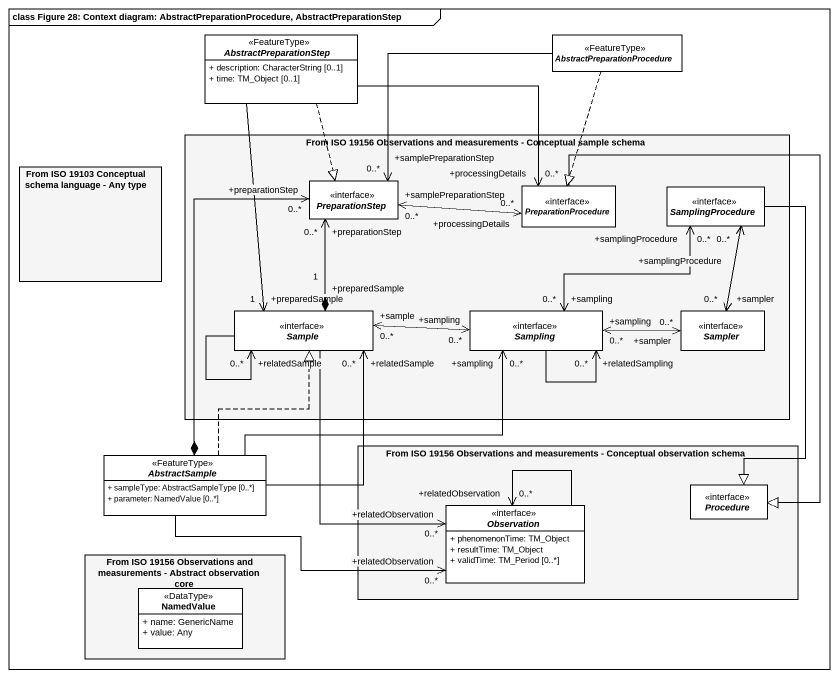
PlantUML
@startuml
mainframe class Figure 28: Context diagram: AbstractPreparationProcedure, AbstractPreparationStep
allowmixing
hide circle
hide empty members
skinparam classAttributeIconSize 0
abstract class AbstractPreparationStep <<FeatureType>> {
  + description: CharacterString [0..1]
  + time: TM_Object [0..1]
}
abstract class AbstractPreparationProcedure <<FeatureType>>
rectangle "From ISO 19156 Observations and measurements - Conceptual sample schema" as From_ISO_19156_Observations #F5F5F5 {
  interface PreparationStep
  interface PreparationProcedure
  interface SamplingProcedure
  interface Sample
  interface Sampling
  interface Sampler
}
rectangle "From ISO 19103 Conceptual schema language - Any type" as From_ISO_19103_Conceptual #F5F5F5
rectangle "From ISO 19156 Observations and measurements - Conceptual observation schema" as From_ISO_19156_Observations_2 #F5F5F5 {
  interface Procedure
  interface Observation {
    + phenomenonTime: TM_Object
    + resultTime: TM_Object
    + validTime: TM_Period [0..*]
  }
}
abstract class AbstractSample <<FeatureType>> {
  + sampleType: AbstractSampleType [0..*]
  + parameter: NamedValue [0..*]
}
rectangle "From ISO 19156 Observations and measurements - Abstract observation core" as From_ISO_19156_Observations_3 #F5F5F5 {
  class NamedValue <<DataType>> {
    + name: GenericName
    + value: Any
  }
}
AbstractPreparationStep ..|> PreparationStep
AbstractPreparationStep -right-> "+processingDetails\n0..*" PreparationProcedure
AbstractPreparationStep --> "+preparedSample\n1" Sample
AbstractPreparationProcedure -left-> "+samplePreparationStep\n0..*" PreparationStep
AbstractPreparationProcedure ..|> PreparationProcedure
PreparationStep "+samplePreparationStep\n0..*" <-right-> "+processingDetails\n0..*" PreparationProcedure
PreparationProcedure --|> Procedure
SamplingProcedure --|> Procedure
Sample "+preparedSample\n1" *-up-> "+preparationStep\n0..*" PreparationStep
Sample --> "+relatedSample\n0..*" Sample
Sample "+sample\n0..*" <-right-> "+sampling\n0..*" Sampling
Sample --> "+relatedObservation\n0..*" Observation
Sampling "+sampling\n0..*" <-up-> "+samplingProcedure\n0..*" SamplingProcedure
Sampling --> "+relatedSampling\n0..*" Sampling
Sampling "+sampling\n0..*" <-right-> "+sampler\n0..*" Sampler
Sampler "+sampler\n0..*" <-up-> "+samplingProcedure\n0..*" SamplingProcedure
AbstractSample *-up-> "+preparationStep\n0..*" PreparationStep
AbstractSample .up.|> Sample
AbstractSample -up-> "+relatedSample\n0..*" Sample
AbstractSample -right-> "+sampling\n0..*" Sampling
AbstractSample -right-> "+relatedObservation\n0..*" Observation
Observation --> "+relatedObservation\n0..*" Observation
@enduml
